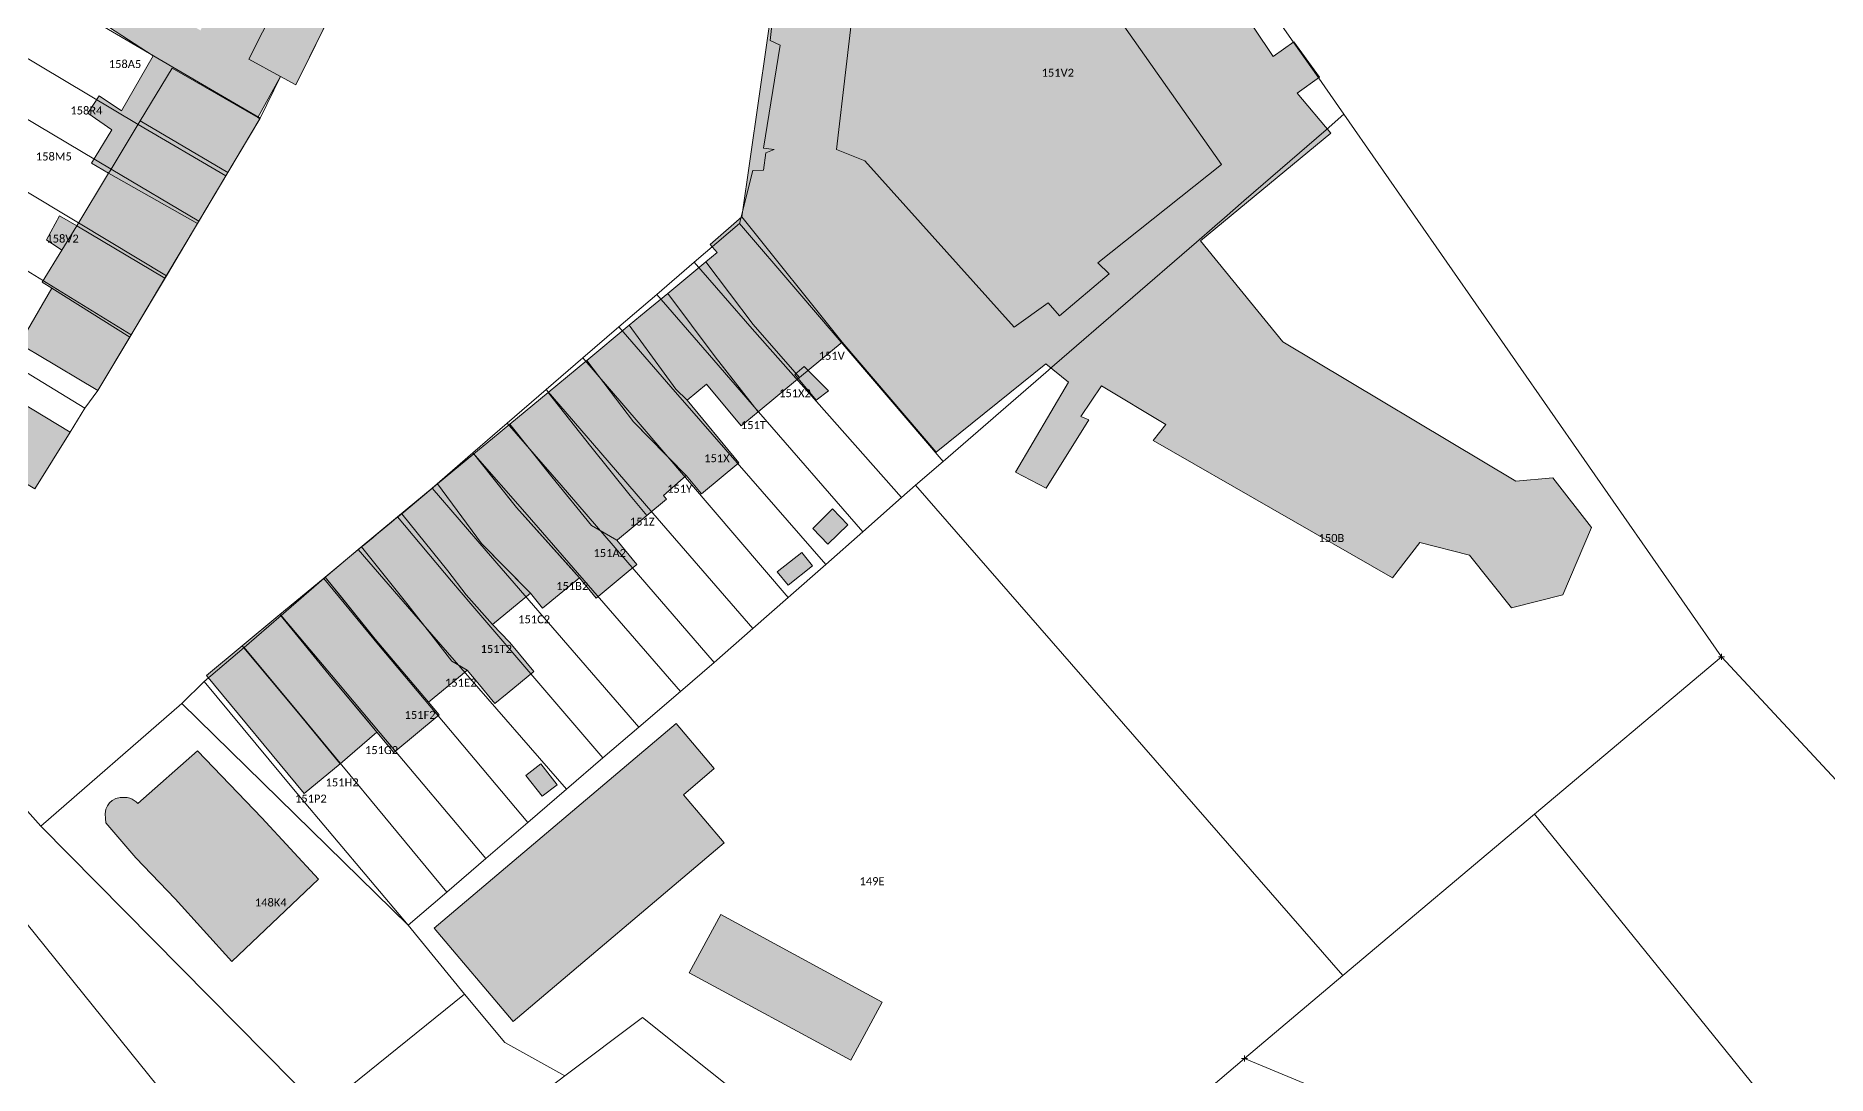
# Model space of a CAD drawing. Header units: metres. Extents: x 113120 to 240396, y 120329 to 242116.
# Drawn here: x 119616.5 to 119795.6, y 121300.4 to 121404.3 of the extents above; entities that cross this region are included whole.
import ezdxf

# ---------------------------------------------------------------- set-up
doc = ezdxf.new("R2010")
doc.units = ezdxf.units.M
doc.header["$LTSCALE"] = 3
doc.header["$PDMODE"] = 2
doc.header["$PDSIZE"] = 0.3
for name, color, linetype, lineweight in [('Bpn_CaPa', 78, 'Continuous', 0), ('Bpn_ReBu', 4, 'Continuous', 0), ('Bpt_CaNu', 7, 'Continuous', 0), ('Bpt_PrSt', 7, 'Continuous', 0), ('Hachure bâtiment', 11, 'Continuous', 0)]:
    doc.layers.add(name, color=color, linetype=linetype, lineweight=lineweight)
doc.styles.add('Legend', font='')
doc.styles.get('Legend').set_extended_font_data('Calibri')

msp = doc.modelspace()

# ---------------------------------------------------------------- hatches: boundary and pattern name
at = {"layer": 'Hachure bâtiment'}
h = msp.add_hatch(color=256, dxfattribs=at)
h.dxf.hatch_style = 1
h.paths.add_polyline_path([(119699.36, 121391.81), (119714.3, 121375.18), (119717.67, 121377.59), (119718.8, 121376.31), (119723.77, 121380.49), (119722.64, 121381.62), (119735.02, 121391.44), (119713.82, 121421.56), (119698.44, 121409.5), (119696.51, 121392.94)], flags=16)
h.paths.add_polyline_path([(119706.71, 121462.79), (119704.14, 121458.23), (119703.67, 121457.42), (119701.65, 121458.57), (119700.2, 121456), (119703.7, 121454.17), (119702.4, 121451.9), (119701.1, 121452.72), (119700.02, 121450.6), (119698.07, 121446.77), (119699.01, 121446.18), (119699.25, 121446.03), (119697.4, 121442.42), (119696.57, 121442.82), (119695.8, 121441.49), (119695.15, 121440.37), (119694.36, 121439.01), (119693.42, 121437.4), (119690.05, 121439.3), (119688.75, 121436.95), (119690.37, 121435.9), (119688.2, 121431.85), (119687.75, 121432.17), (119686.75, 121430.4), (119690.95, 121428), (119690.05, 121426.32), (119687, 121428.05), (119685.08, 121424.55), (119684.8, 121424.71), (119683.22, 121425.6), (119682.57, 121424.27), (119684.12, 121423.25), (119682.83, 121420.79), (119682.05, 121419.3), (119681.02, 121419.9), (119680.47, 121419), (119684.82, 121416.15), (119683.52, 121414.15), (119676.82, 121418.03), (119676.43, 121418.25), (119676.17, 121418.4), (119675.95, 121418.5), (119678.77, 121423.22), (119677.72, 121423.82), (119679.75, 121427.37), (119681.88, 121431.08), (119683.85, 121434.52), (119685.85, 121438.02), (119685.95, 121438.19), (119686.04, 121438.35), (119688.22, 121442.32), (119688.3, 121442.45), (119688.41, 121442.65), (119690.47, 121446.29), (119692.45, 121449.77), (119692.54, 121449.93), (119692.62, 121450.09), (119694.65, 121453.89), (119696.8, 121457.92), (119696.3, 121458.25), (119698.5, 121462.45), (119698.92, 121462.25), (119700.97, 121466)])
h = msp.add_hatch(color=256, dxfattribs=at)
h.dxf.hatch_style = 1
h.paths.add_polyline_path([(119642.09, 121427.98), (119640.2, 121424.52), (119643.52, 121422.55), (119640.01, 121415.7), (119638.12, 121412.02), (119641.87, 121410.12), (119637.77, 121401.97), (119640.92, 121400.24), (119638.67, 121396.13), (119630.1, 121401.07), (119626.9, 121395.79), (119623.89, 121390.81), (119623.73, 121390.56), (119622.01, 121391.58), (119624.05, 121394.92), (119621.65, 121396.57), (119622.8, 121398.32), (119625.02, 121396.82), (119628.2, 121402.32), (119618.8, 121408.45), (119620.97, 121411.8), (119632.92, 121404.85), (119635.52, 121409.9), (119633.62, 121411.07), (119634.35, 121412.6), (119631.45, 121414.15), (119632.07, 121415.45), (119630.35, 121416.47), (119631.47, 121418.35), (119633.22, 121417.57), (119633.92, 121418.82), (119634.82, 121418.17), (119636.65, 121421.7), (119630.1, 121425.23), (119627.62, 121426.57), (119629.4, 121430.1), (119628.55, 121430.62), (119629.3, 121432.17), (119630.6, 121431.5), (119631.47, 121433.42)])
h = msp.add_hatch(color=256, dxfattribs=at)
h.dxf.hatch_style = 1
h.paths.add_polyline_path([(119699.36, 121391.81), (119714.3, 121375.18), (119717.67, 121377.59), (119718.8, 121376.31), (119723.77, 121380.49), (119722.64, 121381.62), (119735.02, 121391.44), (119713.82, 121421.56), (119698.44, 121409.5), (119696.51, 121392.94)], flags=16)
h.paths.add_polyline_path([(119687.04, 121386.21), (119690.39, 121409.44), (119719.68, 121432.12), (119721.92, 121429.25), (119723.37, 121430.21), (119725.77, 121427.18), (119724.01, 121425.57), (119731.09, 121415.54), (119733.18, 121416.82), (119736.71, 121411.86), (119734.63, 121410.58), (119740.18, 121402.25), (119742.26, 121403.7), (119744.83, 121400.18), (119742.59, 121398.57), (119745.96, 121394.57), (119732.91, 121383.81), (119741.14, 121373.7), (119764.46, 121359.77), (119768.15, 121360.1), (119772.01, 121355.14), (119769.13, 121348.39), (119764, 121347.1), (119759.82, 121352.38), (119754.84, 121353.65), (119752.11, 121350.11), (119728.17, 121363.85), (119729.45, 121365.45), (119723.02, 121369.29), (119720.94, 121366.23), (119721.74, 121365.91), (119717.48, 121359.07), (119714.42, 121360.67), (119719.71, 121369.67), (119717.46, 121371.51), (119706.5, 121362.67), (119697.09, 121373.67)])
h = msp.add_hatch(color=256, dxfattribs=at)
h.dxf.hatch_style = 1
h.paths.add_polyline_path([(119684.58, 121382.63), (119683.9, 121383.44), (119687.04, 121386.21), (119697.09, 121373.67), (119692.82, 121370.14), (119688.2, 121375.45), (119683.46, 121381.71)])
h.paths.add_polyline_path([(119699.36, 121391.81), (119714.3, 121375.18), (119717.67, 121377.59), (119718.8, 121376.31), (119723.77, 121380.49), (119722.64, 121381.62), (119735.02, 121391.44), (119713.82, 121421.56), (119698.44, 121409.5), (119696.51, 121392.94)], flags=16)
h = msp.add_hatch(color=256, dxfattribs=at)
h.dxf.hatch_style = 1
h.paths.add_polyline_path([(119736.57, 121411.72), (119734.61, 121410.42), (119731.11, 121415.4), (119733.04, 121416.67)], flags=17)
h.paths.add_polyline_path([(119699.36, 121391.81), (119714.3, 121375.18), (119717.67, 121377.59), (119718.8, 121376.31), (119723.77, 121380.49), (119722.64, 121381.62), (119735.02, 121391.44), (119713.82, 121421.56), (119698.44, 121409.5), (119696.51, 121392.94)], flags=16)
h = msp.add_hatch(color=256, dxfattribs=at)
h.dxf.hatch_style = 1
h.paths.add_polyline_path([(119646.56, 121407.69), (119646.5, 121407.55), (119642.45, 121399.4), (119640.92, 121400.24), (119637.77, 121401.97), (119641.87, 121410.12)])
h = msp.add_hatch(color=256, dxfattribs=at)
h.dxf.hatch_style = 1
h.paths.add_polyline_path([(119638.67, 121396.13), (119638.87, 121396.02), (119635.66, 121390.64), (119626.9, 121395.79), (119630.1, 121401.07)], flags=17)
h = msp.add_hatch(color=256, dxfattribs=at)
h.dxf.hatch_style = 1
h.paths.add_polyline_path([(119635.66, 121390.64), (119632.63, 121385.55), (119623.73, 121390.56), (119623.89, 121390.81), (119626.9, 121395.79)])
h = msp.add_hatch(color=256, dxfattribs=at)
h.dxf.hatch_style = 1
h.paths.add_polyline_path([(119632.63, 121385.55), (119629.36, 121380.06), (119620.55, 121385.31), (119623.73, 121390.56)])
h = msp.add_hatch(color=256, dxfattribs=at)
h.dxf.hatch_style = 1
h.paths.add_polyline_path([(119620.55, 121385.31), (119619.07, 121382.87), (119617.52, 121383.92), (119618.82, 121386.32)])
h = msp.add_hatch(color=256, dxfattribs=at)
h.dxf.hatch_style = 1
h.paths.add_polyline_path([(119629.36, 121380.06), (119625.85, 121374.18), (119618.05, 121379.07), (119617.09, 121379.66), (119619.07, 121382.87), (119620.55, 121385.31)])
h = msp.add_hatch(color=256, dxfattribs=at)
h.dxf.hatch_style = 1
h.paths.add_polyline_path([(119679.66, 121378.55), (119683.46, 121381.71), (119688.2, 121375.45), (119692.82, 121370.14), (119688.67, 121366.71), (119684.38, 121372.22)])
h = msp.add_hatch(color=256, dxfattribs=at)
h.dxf.hatch_style = 1
h.paths.add_polyline_path([(119625.85, 121374.18), (119622.67, 121368.85), (119616.62, 121372.45), (119614.82, 121373.52), (119615.02, 121373.85), (119618.05, 121379.07)])
h = msp.add_hatch(color=256, dxfattribs=at)
h.dxf.hatch_style = 1
h.paths.add_polyline_path([(119681.58, 121367.86), (119680.46, 121368.97), (119675.8, 121375.36), (119677.49, 121376.76), (119679.66, 121378.55), (119684.38, 121372.22), (119685.35, 121370.98), (119688.67, 121366.71), (119686.98, 121365.31), (119683.53, 121369.47)])
h = msp.add_hatch(color=256, dxfattribs=at)
h.dxf.hatch_style = 1
h.paths.add_polyline_path([(119671.56, 121371.85), (119675.8, 121375.36), (119680.46, 121368.97), (119681.58, 121367.86), (119686.76, 121361.61), (119683.01, 121358.5), (119681.48, 121360.34), (119681.05, 121360.78), (119676.23, 121365.7)])
h = msp.add_hatch(color=256, dxfattribs=at)
h.dxf.hatch_style = 1
h.paths.add_polyline_path([(119667.68, 121368.64), (119671.56, 121371.85), (119676.23, 121365.7), (119681.48, 121360.34), (119679.21, 121358.34), (119679.35, 121358.18), (119679.52, 121357.98), (119677.54, 121356.34), (119675.9, 121358.35), (119671.94, 121363.23)])
h = msp.add_hatch(color=256, dxfattribs=at)
h.dxf.hatch_style = 1
h.paths.add_polyline_path([(119695.72, 121368.82), (119694.47, 121367.87), (119692.35, 121370.43), (119693.27, 121371.25)], flags=17)
h = msp.add_hatch(color=256, dxfattribs=at)
h.dxf.hatch_style = 1
h.paths.add_polyline_path([(119619.9, 121364.67), (119616.35, 121359.02), (119608.52, 121363.72), (119612.27, 121369.27)])
h = msp.add_hatch(color=256, dxfattribs=at)
h.dxf.hatch_style = 1
h.paths.add_polyline_path([(119663.85, 121365.47), (119667.68, 121368.64), (119667.68, 121368.63), (119671.94, 121363.23), (119675.9, 121358.35), (119677.54, 121356.34), (119674.61, 121353.92), (119674.54, 121353.86), (119674.54, 121353.86), (119672.01, 121355.33), (119668.04, 121360.19)])
h = msp.add_hatch(color=256, dxfattribs=at)
h.dxf.hatch_style = 1
h.paths.add_polyline_path([(119672.01, 121355.33), (119674.54, 121353.86), (119676.55, 121351.43), (119675.7, 121350.74), (119672.49, 121348.08), (119670.81, 121350.11), (119670.04, 121350.96), (119664.51, 121357.13), (119660.72, 121361.91), (119660.26, 121362.49), (119662.12, 121364.03), (119663.85, 121365.47), (119668.04, 121360.19)])
h = msp.add_hatch(color=256, dxfattribs=at)
h.dxf.hatch_style = 1
h.paths.add_polyline_path([(119660.26, 121362.49), (119664.51, 121357.13), (119670.81, 121350.11), (119667.13, 121347.07), (119665.92, 121348.57), (119665.53, 121348.97), (119661.03, 121353.55), (119656.63, 121359.49), (119660.26, 121362.49)])
h = msp.add_hatch(color=256, dxfattribs=at)
h.dxf.hatch_style = 1
h.paths.add_polyline_path([(119653.04, 121356.52), (119656.63, 121359.49), (119661.03, 121353.55), (119665.92, 121348.57), (119662.12, 121345.44), (119659.49, 121348.42), (119657.66, 121350.8)])
h = msp.add_hatch(color=256, dxfattribs=at)
h.dxf.hatch_style = 1
h.paths.add_polyline_path([(119666.25, 121340.75), (119663.6, 121338.55), (119662.37, 121337.53), (119660.65, 121339.59), (119659.6, 121340.87), (119658.06, 121341.77), (119656.2, 121344.17), (119653.69, 121347.38), (119649.03, 121353.19), (119649.25, 121353.37), (119649.46, 121353.55), (119650.18, 121354.15), (119650.53, 121354.44), (119651.85, 121355.53), (119651.95, 121355.61), (119652.37, 121355.96), (119653.04, 121356.52), (119657.66, 121350.8), (119659.49, 121348.42), (119662.12, 121345.44), (119663.81, 121343.67), (119664.03, 121343.44)])
h = msp.add_hatch(color=256, dxfattribs=at)
h.dxf.hatch_style = 1
h.paths.add_polyline_path([(119697.65, 121355.42), (119695.65, 121353.47), (119694.14, 121355.05), (119696.12, 121357)], flags=17)
h = msp.add_hatch(color=256, dxfattribs=at)
h.dxf.hatch_style = 1
h.paths.add_polyline_path([(119659.09, 121340.45), (119655.73, 121337.67), (119650.38, 121343.97), (119647.01, 121348.17), (119645.4, 121350.18), (119649.03, 121353.19), (119653.69, 121347.38), (119656.2, 121344.17), (119658.06, 121341.77), (119659.6, 121340.87)])
h = msp.add_hatch(color=256, dxfattribs=at)
h.dxf.hatch_style = 1
h.paths.add_polyline_path([(119694.12, 121351.32), (119691.67, 121349.37), (119690.6, 121350.7), (119693.05, 121352.65)], flags=17)
h = msp.add_hatch(color=256, dxfattribs=at)
h.dxf.hatch_style = 1
h.paths.add_polyline_path([(119640.87, 121346.44), (119645.4, 121350.18), (119650.38, 121343.97), (119655.73, 121337.67), (119656.79, 121336.39), (119652.24, 121332.63), (119650.57, 121334.67), (119649.52, 121335.93), (119646.08, 121340.05)])
h = msp.add_hatch(color=256, dxfattribs=at)
h.dxf.hatch_style = 1
h.paths.add_polyline_path([(119640.87, 121346.44), (119646.08, 121340.05), (119650.57, 121334.67), (119646.88, 121331.51), (119642.54, 121336.78), (119637.1, 121343.31)])
h = msp.add_hatch(color=256, dxfattribs=at)
h.dxf.hatch_style = 1
h.paths.add_polyline_path([(119646.88, 121331.51), (119643.29, 121328.54), (119633.52, 121340.35), (119637.1, 121343.31), (119642.54, 121336.78)])
h = msp.add_hatch(color=256, dxfattribs=at)
h.dxf.hatch_style = 1
h.paths.add_polyline_path([(119664.19, 121305.75), (119656.3, 121315.06), (119680.47, 121335.53), (119684.28, 121331.03), (119681.21, 121328.42), (119685.28, 121323.61)])
h = msp.add_hatch(color=256, dxfattribs=at)
h.dxf.hatch_style = 1
h.paths.add_polyline_path([(119639.04, 121326.11), (119644.71, 121319.98), (119636.07, 121311.75), (119630.38, 121318), (119626.44, 121322.11), (119623.45, 121325.6), (119623.42, 121326.05), (119623.39, 121326.52), (119623.45, 121326.96), (119623.61, 121327.3), (119623.83, 121327.61), (119624.1, 121327.85), (119624.47, 121328.04), (119624.89, 121328.13), (119625.32, 121328.15), (119625.58, 121328.13), (119625.85, 121328.06), (119626.1, 121327.97), (119626.3, 121327.84), (119626.48, 121327.69), (119626.64, 121327.54), (119632.62, 121332.82)])
h = msp.add_hatch(color=256, dxfattribs=at)
h.dxf.hatch_style = 1
h.paths.add_polyline_path([(119668.57, 121329.42), (119667.07, 121328.27), (119665.45, 121330.35), (119666.95, 121331.52)], flags=17)
h = msp.add_hatch(color=256, dxfattribs=at)
h.dxf.hatch_style = 1
h.paths.add_polyline_path([(119697.95, 121301.86), (119681.79, 121310.61), (119684.94, 121316.43), (119701.1, 121307.68)])

# ---------------------------------------------------------------- linework, layer by layer
at = {"layer": 'Bpn_CaPa'}
for points in [[(119859.89, 121261.66), (119785, 121342.22), (119747.25, 121396.48), (119747.25, 121396.48), (119744.5, 121400.39), (119742.41, 121403.37), (119741.07, 121405.28), (119766.13, 121422.95), (119808.59, 121452.89)], [(119741.07, 121405.28), (119742.41, 121403.37), (119744.5, 121400.39), (119747.25, 121396.48), (119747.25, 121396.48), (119745.47, 121394.89), (119737.26, 121387.79), (119735.31, 121386.09), (119734.36, 121385.27), (119732.5, 121383.66), (119718.32, 121371.39), (119717.46, 121370.64), (119707.18, 121361.74), (119692.64, 121378.73), (119686.81, 121385.55), (119688.14, 121390.85), (119689.22, 121390.87), (119689.44, 121392.62), (119690.27, 121392.94), (119689.21, 121393.08), (119690.87, 121403.37), (119689.87, 121403.83), (119690.47, 121409.32)], [(119710.63, 121279.37), (119677.11, 121306.13), (119669.34, 121300.29), (119663.35, 121303.63), (119659.31, 121308.46), (119653.69, 121315.37), (119657.55, 121318.66), (119661.45, 121322.03), (119665.66, 121325.65), (119669.51, 121328.96), (119673.16, 121332.1), (119676.76, 121335.18), (119680.91, 121338.75), (119684.29, 121341.65), (119688.14, 121345.03), (119691.69, 121348.15), (119695.45, 121351.45), (119699.15, 121354.7), (119703.03, 121358.14), (119704.43, 121359.36), (119747.14, 121310.33), (119737.3, 121302.04), (119728.12, 121294.22)], [(119728.12, 121294.22), (119737.3, 121302.04), (119772.67, 121287.35)]]:
    msp.add_lwpolyline(points, dxfattribs=at)
for points in [[(119605.7, 121415.77), (119614.57, 121423.5), (119615.32, 121424.17), (119632.03, 121415.35), (119638.17, 121412.12), (119646.57, 121407.7), (119642.45, 121399.4), (119640.92, 121400.24), (119638.9, 121396.08), (119630.16, 121401.16), (119618.49, 121408.04), (119612.07, 121411.86), (119605.7, 121415.77)], [(119607.11, 121407.1), (119612.07, 121411.86), (119618.49, 121408.04), (119630.16, 121401.16), (119638.9, 121396.08), (119635.45, 121390.29), (119626.69, 121395.43), (119607.11, 121407.1)], [(119607.11, 121407.1), (119626.69, 121395.43), (119635.45, 121390.29), (119632.76, 121385.77), (119623.99, 121390.98), (119603.19, 121403.34), (119607.11, 121407.1)], [(119632.76, 121385.77), (119629.51, 121380.32), (119620.73, 121385.61), (119608.67, 121392.84), (119598.74, 121398.92), (119603.19, 121403.34), (119623.99, 121390.98), (119632.76, 121385.77)], [(119785, 121342.22), (119766.3, 121326.46), (119747.14, 121310.33), (119704.43, 121359.36), (119707.18, 121361.74), (119717.46, 121370.64), (119718.32, 121371.39), (119732.5, 121383.66), (119734.36, 121385.27), (119735.31, 121386.09), (119737.26, 121387.79), (119745.47, 121394.89), (119747.25, 121396.48), (119785, 121342.22)], [(119608.67, 121392.84), (119620.73, 121385.61), (119629.51, 121380.32), (119625.98, 121374.4), (119618.2, 121379.2), (119617.21, 121379.8), (119615.91, 121380.61), (119604.82, 121387.38), (119608.67, 121392.84)], [(119621.35, 121367.07), (119600.07, 121380.07), (119604.82, 121387.38), (119615.91, 121380.61), (119617.21, 121379.8), (119618.2, 121379.2), (119625.98, 121374.4), (119622.67, 121368.85), (119621.35, 121367.07)], [(119682.3, 121381.67), (119686.81, 121385.55), (119692.64, 121378.73), (119707.18, 121361.74), (119704.43, 121359.36), (119703.03, 121358.14), (119688.1, 121375.01), (119682.3, 121381.67)], [(119682.3, 121381.67), (119688.1, 121375.01), (119703.03, 121358.14), (119699.15, 121354.7), (119688.73, 121366.69), (119684.26, 121371.87), (119678.54, 121378.45), (119682.3, 121381.67)], [(119621.35, 121367.07), (119619.9, 121364.67), (119616.35, 121359.02), (119608.52, 121363.72), (119607.6, 121364.22), (119595.62, 121371.91), (119600.07, 121380.07), (119621.35, 121367.07)], [(119695.45, 121351.45), (119681.58, 121367.34), (119680.4, 121368.71), (119674.76, 121375.2), (119678.54, 121378.45), (119684.26, 121371.87), (119688.73, 121366.69), (119699.15, 121354.7), (119695.45, 121351.45)], [(119695.45, 121351.45), (119691.69, 121348.15), (119676.68, 121365.66), (119671.14, 121372.09), (119674.76, 121375.2), (119680.4, 121368.71), (119681.58, 121367.34), (119695.45, 121351.45)], [(119671.14, 121372.09), (119676.68, 121365.66), (119691.69, 121348.15), (119688.14, 121345.03), (119678.16, 121356.58), (119672.95, 121362.61), (119667.48, 121368.95), (119671.14, 121372.09)], [(119684.29, 121341.65), (119674.18, 121353.33), (119668.97, 121359.36), (119663.59, 121365.57), (119667.48, 121368.95), (119672.95, 121362.61), (119678.16, 121356.58), (119688.14, 121345.03), (119684.29, 121341.65)], [(119684.29, 121341.65), (119680.91, 121338.75), (119665.59, 121356.39), (119660.16, 121362.6), (119663.59, 121365.57), (119668.97, 121359.36), (119674.18, 121353.33), (119684.29, 121341.65)], [(119676.76, 121335.18), (119661.49, 121352.8), (119656.08, 121359.07), (119660.16, 121362.6), (119665.59, 121356.39), (119680.91, 121338.75), (119676.76, 121335.18)], [(119676.76, 121335.18), (119673.16, 121332.1), (119659.97, 121347.49), (119658.03, 121349.77), (119652.62, 121356.19), (119656.08, 121359.07), (119661.49, 121352.8), (119676.76, 121335.18)], [(119648.7, 121352.93), (119652.62, 121356.19), (119658.03, 121349.77), (119659.97, 121347.49), (119673.16, 121332.1), (119669.51, 121328.96), (119658.95, 121341.1), (119656.95, 121343.41), (119654.27, 121346.49), (119648.7, 121352.93)], [(119648.7, 121352.93), (119654.27, 121346.49), (119656.95, 121343.41), (119658.95, 121341.1), (119669.51, 121328.96), (119665.66, 121325.65), (119650.73, 121343.4), (119645.24, 121350.03), (119648.7, 121352.93)], [(119661.45, 121322.03), (119650.89, 121334.58), (119646.54, 121339.74), (119641, 121346.33), (119645.24, 121350.03), (119650.73, 121343.4), (119665.66, 121325.65), (119661.45, 121322.03)], [(119637.29, 121343.15), (119641, 121346.33), (119646.54, 121339.74), (119650.89, 121334.58), (119661.45, 121322.03), (119657.55, 121318.66), (119646.41, 121332.14), (119642.75, 121336.56), (119637.29, 121343.15)], [(119637.29, 121343.15), (119642.75, 121336.56), (119646.41, 121332.14), (119657.55, 121318.66), (119653.69, 121315.37), (119642.38, 121328.76), (119633.3, 121339.74), (119637.29, 121343.15)], [(119785, 121342.22), (119859.89, 121261.66), (119835.38, 121241.08), (119832.98, 121244.05), (119831.05, 121246.43), (119827.71, 121250.56), (119810.72, 121271.56), (119766.3, 121326.46), (119785, 121342.22)], [(119631.04, 121337.54), (119633.3, 121339.74), (119642.38, 121328.76), (119653.69, 121315.37), (119631.04, 121337.54)], [(119659.31, 121308.46), (119645, 121296.91), (119616.96, 121325.28), (119631.04, 121337.54), (119653.69, 121315.37), (119659.31, 121308.46)], [(119669.34, 121300.29), (119667.39, 121298.8), (119644.49, 121279.59), (119611.83, 121320.1), (119612.35, 121323.96), (119614.57, 121327.97), (119616.96, 121325.28), (119645, 121296.91), (119659.31, 121308.46), (119663.35, 121303.63), (119669.34, 121300.29)], [(119747.14, 121310.33), (119766.3, 121326.46), (119810.72, 121271.56), (119796.68, 121277.38), (119790.69, 121279.87), (119784.69, 121282.36), (119778.68, 121284.85), (119772.67, 121287.35), (119737.3, 121302.04), (119747.14, 121310.33)], [(119669.34, 121300.29), (119677.11, 121306.13), (119710.63, 121279.37), (119724.11, 121265.3), (119725.39, 121259.43), (119727.1, 121247.78), (119711.26, 121246.1), (119688.86, 121241.64), (119683.98, 121241.25), (119681.71, 121241.36), (119678.42, 121242.18), (119674.09, 121244.5), (119670.23, 121248.29), (119644.49, 121279.59), (119667.39, 121298.8), (119669.34, 121300.29)]]:
    msp.add_lwpolyline(points, close=True, dxfattribs=at)
at = {"layer": 'Bpn_ReBu'}
for points in [[(119699.36, 121391.81), (119714.3, 121375.18), (119717.67, 121377.59), (119718.8, 121376.31), (119723.77, 121380.49), (119722.64, 121381.62), (119735.02, 121391.44), (119713.82, 121421.56), (119698.44, 121409.5), (119696.51, 121392.94), (119699.36, 121391.81)], [(119646.56, 121407.69), (119646.5, 121407.55), (119642.45, 121399.4), (119640.92, 121400.24), (119637.77, 121401.97), (119641.87, 121410.12), (119646.56, 121407.69)], [(119638.67, 121396.13), (119638.87, 121396.02), (119635.66, 121390.64), (119626.9, 121395.79), (119630.1, 121401.07), (119638.67, 121396.13)], [(119635.66, 121390.64), (119632.63, 121385.55), (119623.73, 121390.56), (119623.89, 121390.81), (119626.9, 121395.79), (119635.66, 121390.64)], [(119632.63, 121385.55), (119629.36, 121380.06), (119620.55, 121385.31), (119623.73, 121390.56), (119632.63, 121385.55)], [(119620.55, 121385.31), (119619.07, 121382.87), (119617.52, 121383.92), (119618.82, 121386.32), (119620.55, 121385.31)], [(119629.36, 121380.06), (119625.85, 121374.18), (119618.05, 121379.07), (119617.09, 121379.66), (119619.07, 121382.87), (119620.55, 121385.31), (119629.36, 121380.06)], [(119684.58, 121382.63), (119683.9, 121383.44), (119687.04, 121386.21), (119697.09, 121373.67), (119692.82, 121370.14), (119688.2, 121375.45), (119683.46, 121381.71), (119684.58, 121382.63)], [(119679.66, 121378.55), (119683.46, 121381.71), (119688.2, 121375.45), (119692.82, 121370.14), (119688.67, 121366.71), (119684.38, 121372.22), (119679.66, 121378.55)], [(119625.85, 121374.18), (119622.67, 121368.85), (119616.62, 121372.45), (119614.82, 121373.52), (119615.02, 121373.85), (119618.05, 121379.07), (119625.85, 121374.18)], [(119681.58, 121367.86), (119680.46, 121368.97), (119675.8, 121375.36), (119677.49, 121376.76), (119679.66, 121378.55), (119684.38, 121372.22), (119685.35, 121370.98), (119688.67, 121366.71), (119686.98, 121365.31), (119683.53, 121369.47), (119681.58, 121367.86)], [(119671.56, 121371.85), (119675.8, 121375.36), (119680.46, 121368.97), (119681.58, 121367.86), (119686.76, 121361.61), (119683.01, 121358.5), (119681.48, 121360.34), (119681.05, 121360.78), (119676.23, 121365.7), (119671.56, 121371.85)], [(119667.68, 121368.64), (119671.56, 121371.85), (119676.23, 121365.7), (119681.48, 121360.34), (119679.21, 121358.34), (119679.35, 121358.18), (119679.52, 121357.98), (119677.54, 121356.34), (119675.9, 121358.35), (119671.94, 121363.23), (119667.68, 121368.64)], [(119695.72, 121368.82), (119694.47, 121367.87), (119692.35, 121370.43), (119693.27, 121371.25), (119695.72, 121368.82)], [(119619.9, 121364.67), (119616.35, 121359.02), (119608.52, 121363.72), (119612.27, 121369.27), (119619.9, 121364.67)], [(119663.85, 121365.47), (119667.68, 121368.64), (119667.68, 121368.63), (119671.94, 121363.23), (119675.9, 121358.35), (119677.54, 121356.34), (119674.61, 121353.92), (119674.54, 121353.86), (119674.54, 121353.86), (119672.01, 121355.33), (119668.04, 121360.19), (119663.85, 121365.47)], [(119672.01, 121355.33), (119674.54, 121353.86), (119676.55, 121351.43), (119675.7, 121350.74), (119672.49, 121348.08), (119670.81, 121350.11), (119670.04, 121350.96), (119664.51, 121357.13), (119660.72, 121361.91), (119660.26, 121362.49), (119662.12, 121364.03), (119663.85, 121365.47), (119668.04, 121360.19), (119672.01, 121355.33)], [(119660.26, 121362.49), (119664.51, 121357.13), (119670.81, 121350.11), (119667.13, 121347.07), (119665.92, 121348.57), (119665.53, 121348.97), (119661.03, 121353.55), (119656.63, 121359.49), (119660.26, 121362.49), (119660.26, 121362.49)], [(119653.04, 121356.52), (119656.63, 121359.49), (119661.03, 121353.55), (119665.92, 121348.57), (119662.12, 121345.44), (119659.49, 121348.42), (119657.66, 121350.8), (119653.04, 121356.52)], [(119666.25, 121340.75), (119663.6, 121338.55), (119662.37, 121337.53), (119660.65, 121339.59), (119659.6, 121340.87), (119658.06, 121341.77), (119656.2, 121344.17), (119653.69, 121347.38), (119649.03, 121353.19), (119649.25, 121353.37), (119649.46, 121353.55), (119650.18, 121354.15), (119650.53, 121354.44), (119651.85, 121355.53), (119651.95, 121355.61), (119652.37, 121355.96), (119653.04, 121356.52), (119657.66, 121350.8), (119659.49, 121348.42), (119662.12, 121345.44), (119663.81, 121343.67), (119664.03, 121343.44), (119666.25, 121340.75)], [(119697.65, 121355.42), (119695.65, 121353.47), (119694.14, 121355.05), (119696.12, 121357), (119697.65, 121355.42)], [(119659.09, 121340.45), (119655.73, 121337.67), (119650.38, 121343.97), (119647.01, 121348.17), (119645.4, 121350.18), (119649.03, 121353.19), (119653.69, 121347.38), (119656.2, 121344.17), (119658.06, 121341.77), (119659.6, 121340.87), (119659.09, 121340.45)], [(119694.12, 121351.32), (119691.67, 121349.37), (119690.6, 121350.7), (119693.05, 121352.65), (119694.12, 121351.32)], [(119640.87, 121346.44), (119645.4, 121350.18), (119650.38, 121343.97), (119655.73, 121337.67), (119656.79, 121336.39), (119652.24, 121332.63), (119650.57, 121334.67), (119649.52, 121335.93), (119646.08, 121340.05), (119640.87, 121346.44)], [(119640.87, 121346.44), (119646.08, 121340.05), (119650.57, 121334.67), (119646.88, 121331.51), (119642.54, 121336.78), (119637.1, 121343.31), (119640.87, 121346.44)], [(119646.88, 121331.51), (119643.29, 121328.54), (119633.52, 121340.35), (119637.1, 121343.31), (119642.54, 121336.78), (119646.88, 121331.51)], [(119664.19, 121305.75), (119656.3, 121315.06), (119680.47, 121335.53), (119684.28, 121331.03), (119681.21, 121328.42), (119685.28, 121323.61), (119664.19, 121305.75)], [(119639.04, 121326.11), (119644.71, 121319.98), (119636.07, 121311.75), (119630.38, 121318), (119626.44, 121322.11), (119623.45, 121325.6), (119623.42, 121326.05), (119623.39, 121326.52), (119623.45, 121326.96), (119623.61, 121327.3), (119623.83, 121327.61), (119624.1, 121327.85), (119624.47, 121328.04), (119624.89, 121328.13), (119625.32, 121328.15), (119625.58, 121328.13), (119625.85, 121328.06), (119626.1, 121327.97), (119626.3, 121327.84), (119626.48, 121327.69), (119626.64, 121327.54), (119632.62, 121332.82), (119639.04, 121326.11)], [(119668.57, 121329.42), (119667.07, 121328.27), (119665.45, 121330.35), (119666.95, 121331.52), (119668.57, 121329.42)], [(119697.95, 121301.86), (119681.79, 121310.61), (119684.94, 121316.43), (119701.1, 121307.68), (119697.95, 121301.86)]]:
    msp.add_lwpolyline(points, close=True, dxfattribs=at)
for points in [[(119641.87, 121410.12), (119637.77, 121401.97), (119640.92, 121400.24), (119638.67, 121396.13), (119630.1, 121401.07), (119626.9, 121395.79), (119623.89, 121390.81), (119623.73, 121390.56), (119622.01, 121391.58), (119624.05, 121394.92), (119621.65, 121396.57), (119622.8, 121398.32), (119625.02, 121396.82), (119628.2, 121402.32), (119618.8, 121408.45)], [(119734.63, 121410.58), (119740.18, 121402.25), (119742.26, 121403.7), (119744.83, 121400.18), (119742.59, 121398.57), (119745.96, 121394.57), (119732.91, 121383.81), (119741.14, 121373.7), (119764.46, 121359.77), (119768.15, 121360.1), (119772.01, 121355.14), (119769.13, 121348.39), (119764, 121347.1), (119759.82, 121352.38), (119754.84, 121353.65), (119752.11, 121350.11), (119728.17, 121363.85), (119729.45, 121365.45), (119723.02, 121369.29), (119720.94, 121366.23), (119721.74, 121365.91), (119717.48, 121359.07), (119714.42, 121360.67), (119719.71, 121369.67), (119717.46, 121371.51), (119706.5, 121362.67), (119697.09, 121373.67), (119687.04, 121386.21), (119687.04, 121386.21), (119690.39, 121409.44)]]:
    msp.add_lwpolyline(points, dxfattribs=at)
at = {"layer": 'Bpt_PrSt'}
for p in [(119785, 121342.22), (119737.3, 121302.04)]:
    msp.add_point(p, dxfattribs=at)

# ---------------------------------------------------------------- texts
at = {"layer": 'Bpt_CaNu', "char_height": 0.8, "attachment_point": 7, "style": 'Legend'}
for s, insert in [('158A5', (119623.75, 121401.08)), ('151V2', (119717.03, 121400.21)), ('158R4', (119619.91, 121396.43)), ('158M5', (119616.46, 121391.83)), ('158V2', (119617.51, 121383.62)), ('151V', (119694.74, 121371.9)), ('151X2', (119690.78, 121368.16)), ('151T', (119686.96, 121364.97)), ('151X', (119683.29, 121361.66)), ('151Y', (119679.58, 121358.6)), ('151Z', (119675.86, 121355.32)), ('150B', (119744.72, 121353.68)), ('151A2', (119672.22, 121352.18)), ('151B2', (119668.49, 121348.88)), ('151C2', (119664.69, 121345.55)), ('151T2', (119660.93, 121342.59)), ('151E2', (119657.37, 121339.21)), ('151F2', (119653.33, 121335.99)), ('151G2', (119649.37, 121332.47)), ('151H2', (119645.43, 121329.24)), ('151P2', (119642.37, 121327.62)), ('149E', (119698.82, 121319.37)), ('148K4', (119638.36, 121317.23))]:
    msp.add_mtext(s, dxfattribs=dict(at, insert=insert))

doc.saveas('drawing.dxf')
